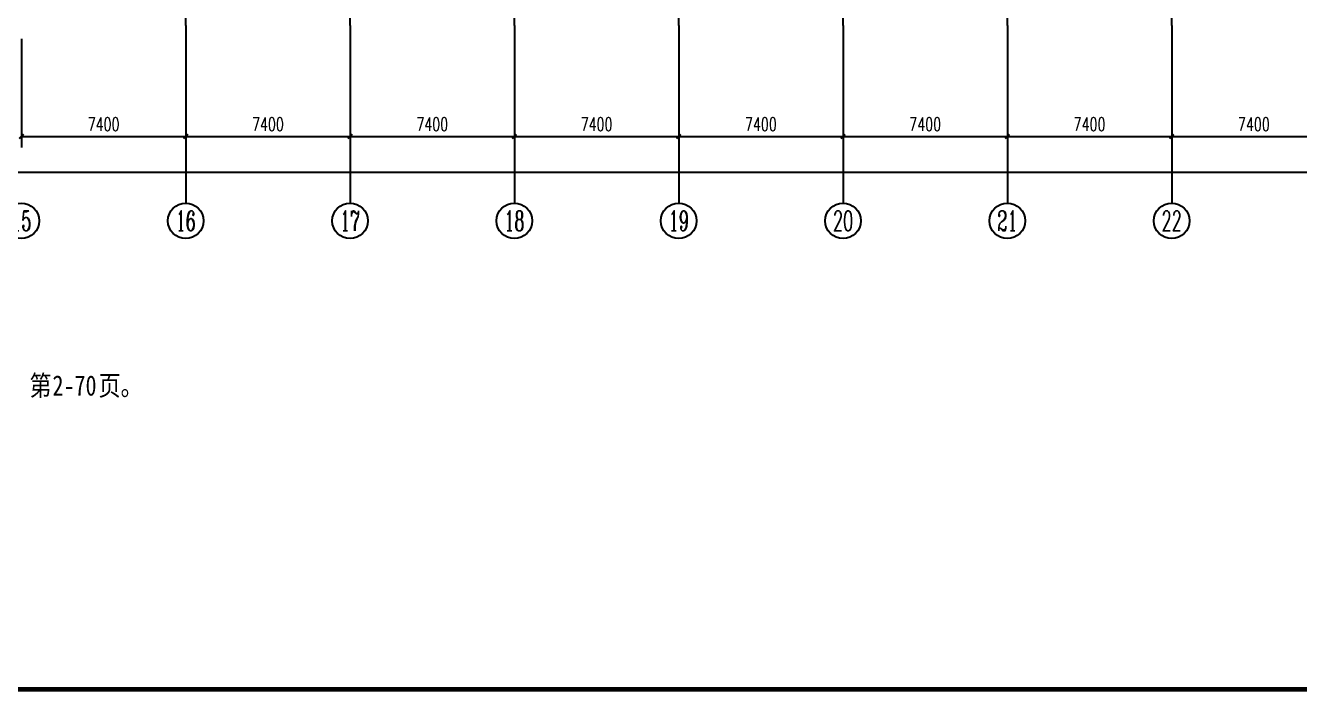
# Model space of a CAD drawing. Extents: x 13898408 to 14113608, y -853943 to -68012.
# Drawn here: x 14020392 to 14077765, y -569743 to -539743 of the extents above; entities that cross this region are included whole.
import ezdxf
from ezdxf.enums import TextEntityAlignment as Align

# ---------------------------------------------------------------- set-up
doc = ezdxf.new("R2010")
doc.units = 0
doc.header["$LTSCALE"] = 1000
doc.header["$MEASUREMENT"] = 0
doc.linetypes.add('DOTE', pattern=[2.42, 2, -0.2, 0.02, -0.2])
for name, color, linetype in [('AXIS', 3, 'Continuous'), ('AXIS_TEXT', 7, 'Continuous'), ('DOTE', 1, 'DOTE'), ('PUB_TEXT', 7, 'Continuous'), ('TK', 4, 'Continuous')]:
    doc.layers.add(name, color=color, linetype=linetype)
doc.styles.add('-宋体', font='', dxfattribs={"width": 0.8})
doc.styles.add('_TCH_AXIS', font='COMPLEX', dxfattribs={"bigfont": 'GBCBIG'})
doc.styles.add('_TCH_DIM_T3', font='SIMPLEX', dxfattribs={"width": 0.705882, "bigfont": 'GBCBIG'})
doc.styles.add('COMPLEX', font='COMPLEX')
doc.styles.get('-宋体').set_extended_font_data('SimSun')
doc.dimstyles.new('_TCH_ARCH&&200', dxfattribs={"dimtxt": 595, "dimasz": 200, "dimexe": 500, "dimexo": 600, "dimgap": 252.5, "dimtad": 1, "dimdec": 0, "dimzin": 0, "dimdsep": 46, "dimtxsty": '_TCH_DIM_T3', "dimblk": 'ARCHTICK', "dimcen": 0.09, "dimclrt": 7, "dimazin": 2, "dimtfac": 1, "dimtdec": 0, "dimtix": 1, "dimtmove": 2, "dimatfit": 3, "dimfxl": 0, "dimtolj": 1, "dimtzin": 0, "dimarcsym": 0})

# ---------------------------------------------------------------- blocks, each defined once
blk = doc.blocks.new('GeYuanFrame_36671151', base_point=(20.09, 4.53))
at = {"layer": 'TK', "const_width": 1}
blk.add_lwpolyline([(45.09, 588.53), (1061.09, 588.53), (1061.09, 14.53), (45.09, 14.53)], close=True, dxfattribs=at)
blk = doc.blocks.new('_AXISO')
blk.add_circle((0, 0), 0.5)
at = {"layer": 'AXIS_TEXT', "style": 'COMPLEX', "width": 1.041667}
blk.add_attdef('A', text='', height=0.56, dxfattribs=at).set_placement((-0.25, -0.28), (0.25, -0.28), align=Align.FIT)
blk = doc.blocks.new('_ArchTick')
at = {"color": 0, "linetype": 'ByBlock', "const_width": 0.4}
blk.add_lwpolyline([(-0.5, -0.5), (0.5, 0.5)], dxfattribs=at)
blk = doc.blocks.new('*D248')
at = {"layer": 'AXIS', "color": 0, "lineweight": -2}
for p, q in [((13916368, -540343), (13916368, -546843)), ((14079648, -540343), (14079648, -546843)), ((13916368, -546343), (14079648, -546343))]:
    blk.add_line(p, q, dxfattribs=at)
at = {"layer": 'Defpoints', "color": 0}
for p in [(13916368, -539743), (14079648, -539743), (14079648, -546343)]:
    blk.add_point(p, dxfattribs=at)
at = {"layer": 'AXIS', "color": 0, "lineweight": -2, "xscale": 200, "yscale": 200, "zscale": 200, "rotation": 180}
blk.add_blockref('_ArchTick', (13916368, -546343), dxfattribs=at)
at = {"layer": 'AXIS', "color": 0, "lineweight": -2, "xscale": 200, "yscale": 200, "zscale": 200}
blk.add_blockref('_ArchTick', (14079648, -546343), dxfattribs=at)
at = {"layer": 'AXIS', "color": 7, "insert": (13998008, -545793), "char_height": 595, "attachment_point": 5, "style": '_TCH_DIM_T3'}
blk.add_mtext('\\A1;163280', dxfattribs=at)
blk = doc.blocks.new('*D264')
at = {"layer": 'AXIS', "color": 0, "lineweight": -2}
for p, q in [((14020208, -540343), (14020208, -545243)), ((14027608, -540343), (14027608, -545243)), ((14020208, -544743), (14027608, -544743))]:
    blk.add_line(p, q, dxfattribs=at)
at = {"layer": 'Defpoints', "color": 0}
for p in [(14020208, -539743), (14027608, -539743), (14027608, -544743)]:
    blk.add_point(p, dxfattribs=at)
at = {"layer": 'AXIS', "color": 0, "lineweight": -2, "xscale": 200, "yscale": 200, "zscale": 200, "rotation": 180}
blk.add_blockref('_ArchTick', (14020208, -544743), dxfattribs=at)
at = {"layer": 'AXIS', "color": 0, "lineweight": -2, "xscale": 200, "yscale": 200, "zscale": 200}
blk.add_blockref('_ArchTick', (14027608, -544743), dxfattribs=at)
at = {"layer": 'AXIS', "color": 7, "insert": (14023908, -544193), "char_height": 595, "attachment_point": 5, "style": '_TCH_DIM_T3'}
blk.add_mtext('\\A1;7400', dxfattribs=at)
blk = doc.blocks.new('*D265')
at = {"layer": 'AXIS', "color": 0, "lineweight": -2}
for p, q in [((14027608, -540343), (14027608, -545243)), ((14035008, -540343), (14035008, -545243)), ((14027608, -544743), (14035008, -544743))]:
    blk.add_line(p, q, dxfattribs=at)
at = {"layer": 'Defpoints', "color": 0}
for p in [(14027608, -539743), (14035008, -539743), (14035008, -544743)]:
    blk.add_point(p, dxfattribs=at)
at = {"layer": 'AXIS', "color": 0, "lineweight": -2, "xscale": 200, "yscale": 200, "zscale": 200, "rotation": 180}
blk.add_blockref('_ArchTick', (14027608, -544743), dxfattribs=at)
at = {"layer": 'AXIS', "color": 0, "lineweight": -2, "xscale": 200, "yscale": 200, "zscale": 200}
blk.add_blockref('_ArchTick', (14035008, -544743), dxfattribs=at)
at = {"layer": 'AXIS', "color": 7, "insert": (14031308, -544193), "char_height": 595, "attachment_point": 5, "style": '_TCH_DIM_T3'}
blk.add_mtext('\\A1;7400', dxfattribs=at)
blk = doc.blocks.new('*D266')
at = {"layer": 'AXIS', "color": 0, "lineweight": -2}
for p, q in [((14035008, -540343), (14035008, -545243)), ((14042408, -540343), (14042408, -545243)), ((14035008, -544743), (14042408, -544743))]:
    blk.add_line(p, q, dxfattribs=at)
at = {"layer": 'Defpoints', "color": 0}
for p in [(14035008, -539743), (14042408, -539743), (14042408, -544743)]:
    blk.add_point(p, dxfattribs=at)
at = {"layer": 'AXIS', "color": 0, "lineweight": -2, "xscale": 200, "yscale": 200, "zscale": 200, "rotation": 180}
blk.add_blockref('_ArchTick', (14035008, -544743), dxfattribs=at)
at = {"layer": 'AXIS', "color": 0, "lineweight": -2, "xscale": 200, "yscale": 200, "zscale": 200}
blk.add_blockref('_ArchTick', (14042408, -544743), dxfattribs=at)
at = {"layer": 'AXIS', "color": 7, "insert": (14038708, -544193), "char_height": 595, "attachment_point": 5, "style": '_TCH_DIM_T3'}
blk.add_mtext('\\A1;7400', dxfattribs=at)
blk = doc.blocks.new('*D267')
at = {"layer": 'AXIS', "color": 0, "lineweight": -2}
for p, q in [((14042408, -540343), (14042408, -545243)), ((14049808, -540343), (14049808, -545243)), ((14042408, -544743), (14049808, -544743))]:
    blk.add_line(p, q, dxfattribs=at)
at = {"layer": 'Defpoints', "color": 0}
for p in [(14042408, -539743), (14049808, -539743), (14049808, -544743)]:
    blk.add_point(p, dxfattribs=at)
at = {"layer": 'AXIS', "color": 0, "lineweight": -2, "xscale": 200, "yscale": 200, "zscale": 200, "rotation": 180}
blk.add_blockref('_ArchTick', (14042408, -544743), dxfattribs=at)
at = {"layer": 'AXIS', "color": 0, "lineweight": -2, "xscale": 200, "yscale": 200, "zscale": 200}
blk.add_blockref('_ArchTick', (14049808, -544743), dxfattribs=at)
at = {"layer": 'AXIS', "color": 7, "insert": (14046108, -544193), "char_height": 595, "attachment_point": 5, "style": '_TCH_DIM_T3'}
blk.add_mtext('\\A1;7400', dxfattribs=at)
blk = doc.blocks.new('*D268')
at = {"layer": 'AXIS', "color": 0, "lineweight": -2}
for p, q in [((14049808, -540343), (14049808, -545243)), ((14057208, -540343), (14057208, -545243)), ((14049808, -544743), (14057208, -544743))]:
    blk.add_line(p, q, dxfattribs=at)
at = {"layer": 'Defpoints', "color": 0}
for p in [(14049808, -539743), (14057208, -539743), (14057208, -544743)]:
    blk.add_point(p, dxfattribs=at)
at = {"layer": 'AXIS', "color": 0, "lineweight": -2, "xscale": 200, "yscale": 200, "zscale": 200, "rotation": 180}
blk.add_blockref('_ArchTick', (14049808, -544743), dxfattribs=at)
at = {"layer": 'AXIS', "color": 0, "lineweight": -2, "xscale": 200, "yscale": 200, "zscale": 200}
blk.add_blockref('_ArchTick', (14057208, -544743), dxfattribs=at)
at = {"layer": 'AXIS', "color": 7, "insert": (14053508, -544193), "char_height": 595, "attachment_point": 5, "style": '_TCH_DIM_T3'}
blk.add_mtext('\\A1;7400', dxfattribs=at)
blk = doc.blocks.new('*D269')
at = {"layer": 'AXIS', "color": 0, "lineweight": -2}
for p, q in [((14057208, -540343), (14057208, -545243)), ((14064608, -540343), (14064608, -545243)), ((14057208, -544743), (14064608, -544743))]:
    blk.add_line(p, q, dxfattribs=at)
at = {"layer": 'Defpoints', "color": 0}
for p in [(14057208, -539743), (14064608, -539743), (14064608, -544743)]:
    blk.add_point(p, dxfattribs=at)
at = {"layer": 'AXIS', "color": 0, "lineweight": -2, "xscale": 200, "yscale": 200, "zscale": 200, "rotation": 180}
blk.add_blockref('_ArchTick', (14057208, -544743), dxfattribs=at)
at = {"layer": 'AXIS', "color": 0, "lineweight": -2, "xscale": 200, "yscale": 200, "zscale": 200}
blk.add_blockref('_ArchTick', (14064608, -544743), dxfattribs=at)
at = {"layer": 'AXIS', "color": 7, "insert": (14060908, -544193), "char_height": 595, "attachment_point": 5, "style": '_TCH_DIM_T3'}
blk.add_mtext('\\A1;7400', dxfattribs=at)
blk = doc.blocks.new('*D270')
at = {"layer": 'AXIS', "color": 0, "lineweight": -2}
for p, q in [((14064608, -540343), (14064608, -545243)), ((14072008, -540343), (14072008, -545243)), ((14064608, -544743), (14072008, -544743))]:
    blk.add_line(p, q, dxfattribs=at)
at = {"layer": 'Defpoints', "color": 0}
for p in [(14064608, -539743), (14072008, -539743), (14072008, -544743)]:
    blk.add_point(p, dxfattribs=at)
at = {"layer": 'AXIS', "color": 0, "lineweight": -2, "xscale": 200, "yscale": 200, "zscale": 200, "rotation": 180}
blk.add_blockref('_ArchTick', (14064608, -544743), dxfattribs=at)
at = {"layer": 'AXIS', "color": 0, "lineweight": -2, "xscale": 200, "yscale": 200, "zscale": 200}
blk.add_blockref('_ArchTick', (14072008, -544743), dxfattribs=at)
at = {"layer": 'AXIS', "color": 7, "insert": (14068308, -544193), "char_height": 595, "attachment_point": 5, "style": '_TCH_DIM_T3'}
blk.add_mtext('\\A1;7400', dxfattribs=at)
blk = doc.blocks.new('*D271')
at = {"layer": 'AXIS', "color": 0, "lineweight": -2}
for p, q in [((14072008, -540343), (14072008, -545243)), ((14079408, -540343), (14079408, -545243)), ((14072008, -544743), (14079408, -544743))]:
    blk.add_line(p, q, dxfattribs=at)
at = {"layer": 'Defpoints', "color": 0}
for p in [(14072008, -539743), (14079408, -539743), (14079408, -544743)]:
    blk.add_point(p, dxfattribs=at)
at = {"layer": 'AXIS', "color": 0, "lineweight": -2, "xscale": 200, "yscale": 200, "zscale": 200, "rotation": 180}
blk.add_blockref('_ArchTick', (14072008, -544743), dxfattribs=at)
at = {"layer": 'AXIS', "color": 0, "lineweight": -2, "xscale": 200, "yscale": 200, "zscale": 200}
blk.add_blockref('_ArchTick', (14079408, -544743), dxfattribs=at)
at = {"layer": 'AXIS', "color": 7, "insert": (14075708, -544193), "char_height": 595, "attachment_point": 5, "style": '_TCH_DIM_T3'}
blk.add_mtext('\\A1;7400', dxfattribs=at)

msp = doc.modelspace()

# ---------------------------------------------------------------- linework, layer by layer
at = {"layer": 'AXIS'}
for p, q in [((14027608, -539743.1), (14027608, -547743.1)), ((14035008, -539743.1), (14035008, -547743.1)), ((14042408, -539743.1), (14042408, -547743.1)), ((14049808, -539743.1), (14049808, -547743.1)), ((14057208, -539743.1), (14057208, -547743.1)), ((14064608, -539743.1), (14064608, -547743.1)), ((14072008, -539743.1), (14072008, -547743.1))]:
    msp.add_line(p, q, dxfattribs=at)
at = {"layer": 'DOTE'}
for p, q in [((14027608, -539743.1), (14027608, -484743.1)), ((14035008, -539743.1), (14035008, -484743.1)), ((14042408, -539743.1), (14042408, -484743.1)), ((14049808, -539743.1), (14049808, -484743.1)), ((14057208, -539743.1), (14057208, -484743.1)), ((14064608, -539743.1), (14064608, -484743.1)), ((14072008, -539743.1), (14072008, -484743.1))]:
    msp.add_line(p, q, dxfattribs=at)

# ---------------------------------------------------------------- block references
at = {"xscale": 200, "yscale": 200, "zscale": 200}
msp.add_blockref('GeYuanFrame_36671151', (13898408, -571643.1), dxfattribs=at)
at = {"layer": 'AXIS'}
ref = msp.add_blockref('_AXISO', (14020208, -548543.1), dxfattribs=dict(at, xscale=1600, yscale=1600, zscale=1600))
ref.add_attrib('A', '15', dxfattribs={"layer": 'AXIS_TEXT', "ltscale": 0.5, "height": 905.1, "style": '_TCH_AXIS', "width": 0.724138}).set_placement((14019755.4, -548995.6), (14020660.5, -548995.6), align=Align.FIT)
ref = msp.add_blockref('_AXISO', (14027608, -548543.1), dxfattribs=dict(at, xscale=1600, yscale=1600, zscale=1600))
ref.add_attrib('A', '16', dxfattribs={"layer": 'AXIS_TEXT', "ltscale": 0.5, "height": 905.1, "style": '_TCH_AXIS', "width": 0.724138}).set_placement((14027155.4, -548995.6), (14028060.5, -548995.6), align=Align.FIT)
ref = msp.add_blockref('_AXISO', (14035008, -548543.1), dxfattribs=dict(at, xscale=1600, yscale=1600, zscale=1600))
ref.add_attrib('A', '17', dxfattribs={"layer": 'AXIS_TEXT', "ltscale": 0.5, "height": 905.1, "style": '_TCH_AXIS', "width": 0.724138}).set_placement((14034555.4, -548995.6), (14035460.5, -548995.6), align=Align.FIT)
ref = msp.add_blockref('_AXISO', (14042408, -548543.1), dxfattribs=dict(at, xscale=1600, yscale=1600, zscale=1600))
ref.add_attrib('A', '18', dxfattribs={"layer": 'AXIS_TEXT', "ltscale": 0.5, "height": 905.1, "style": '_TCH_AXIS', "width": 0.724138}).set_placement((14041955.4, -548995.6), (14042860.5, -548995.6), align=Align.FIT)
ref = msp.add_blockref('_AXISO', (14049808, -548543.1), dxfattribs=dict(at, xscale=1600, yscale=1600, zscale=1600))
ref.add_attrib('A', '19', dxfattribs={"layer": 'AXIS_TEXT', "ltscale": 0.5, "height": 905.1, "style": '_TCH_AXIS', "width": 0.724138}).set_placement((14049355.4, -548995.6), (14050260.5, -548995.6), align=Align.FIT)
ref = msp.add_blockref('_AXISO', (14057208, -548543.1), dxfattribs=dict(at, xscale=1600, yscale=1600, zscale=1600))
ref.add_attrib('A', '20', dxfattribs={"layer": 'AXIS_TEXT', "ltscale": 0.5, "height": 905.1, "style": '_TCH_AXIS', "width": 0.617647}).set_placement((14056755.4, -548995.6), (14057660.5, -548995.6), align=Align.FIT)
ref = msp.add_blockref('_AXISO', (14064608, -548543.1), dxfattribs=dict(at, xscale=1600, yscale=1600, zscale=1600))
ref.add_attrib('A', '21', dxfattribs={"layer": 'AXIS_TEXT', "ltscale": 0.5, "height": 905.1, "style": '_TCH_AXIS', "width": 0.724138}).set_placement((14064155.4, -548995.6), (14065060.5, -548995.6), align=Align.FIT)
ref = msp.add_blockref('_AXISO', (14072008, -548543.1), dxfattribs=dict(at, xscale=1600, yscale=1600, zscale=1600))
ref.add_attrib('A', '22', dxfattribs={"layer": 'AXIS_TEXT', "ltscale": 0.5, "height": 905.1, "style": '_TCH_AXIS', "width": 0.617647}).set_placement((14071555.4, -548995.6), (14072460.5, -548995.6), align=Align.FIT)

# ---------------------------------------------------------------- texts
at = {"layer": 'PUB_TEXT', "style": '-宋体', "width": 0.8}
for s, height, p in [('第', 911.4, (14020571.8, -556415.4)), ('2-70', 911.39, (14021608.8, -556415.4)), ('页。', 911.39, (14023682.7, -556415.4))]:
    msp.add_text(s, height=height, dxfattribs=at).set_placement(p)

# ---------------------------------------------------------------- dimensions: what is measured, and where the dimension line sits
at = {"layer": 'AXIS'}
for p1, p2, distance, text, picture, middle in [((13916368, -539743.1), (14079648, -539743.1), -6600, '163280', '*D248', (13998008, -545793.1)), ((14020208, -539743.1), (14027608, -539743.1), -5000, '7400', '*D264', (14023908, -544193.1)), ((14027608, -539743.1), (14035008, -539743.1), -5000, '7400', '*D265', (14031308, -544193.1)), ((14035008, -539743.1), (14042408, -539743.1), -5000, '7400', '*D266', (14038708, -544193.1)), ((14042408, -539743.1), (14049808, -539743.1), -5000, '7400', '*D267', (14046108, -544193.1)), ((14049808, -539743.1), (14057208, -539743.1), -5000, '7400', '*D268', (14053508, -544193.1)), ((14057208, -539743.1), (14064608, -539743.1), -5000, '7400', '*D269', (14060908, -544193.1)), ((14064608, -539743.1), (14072008, -539743.1), -5000, '7400', '*D270', (14068308, -544193.1)), ((14072008, -539743.1), (14079408, -539743.1), -5000, '7400', '*D271', (14075708, -544193.1))]:
    dim = msp.add_aligned_dim(p1=p1, p2=p2, distance=distance, text=text, dimstyle='_TCH_ARCH&&200', dxfattribs=at)
    dim.commit()
    dim.dimension.update_dxf_attribs({"geometry": picture, "text_midpoint": middle})

doc.saveas('drawing.dxf')
